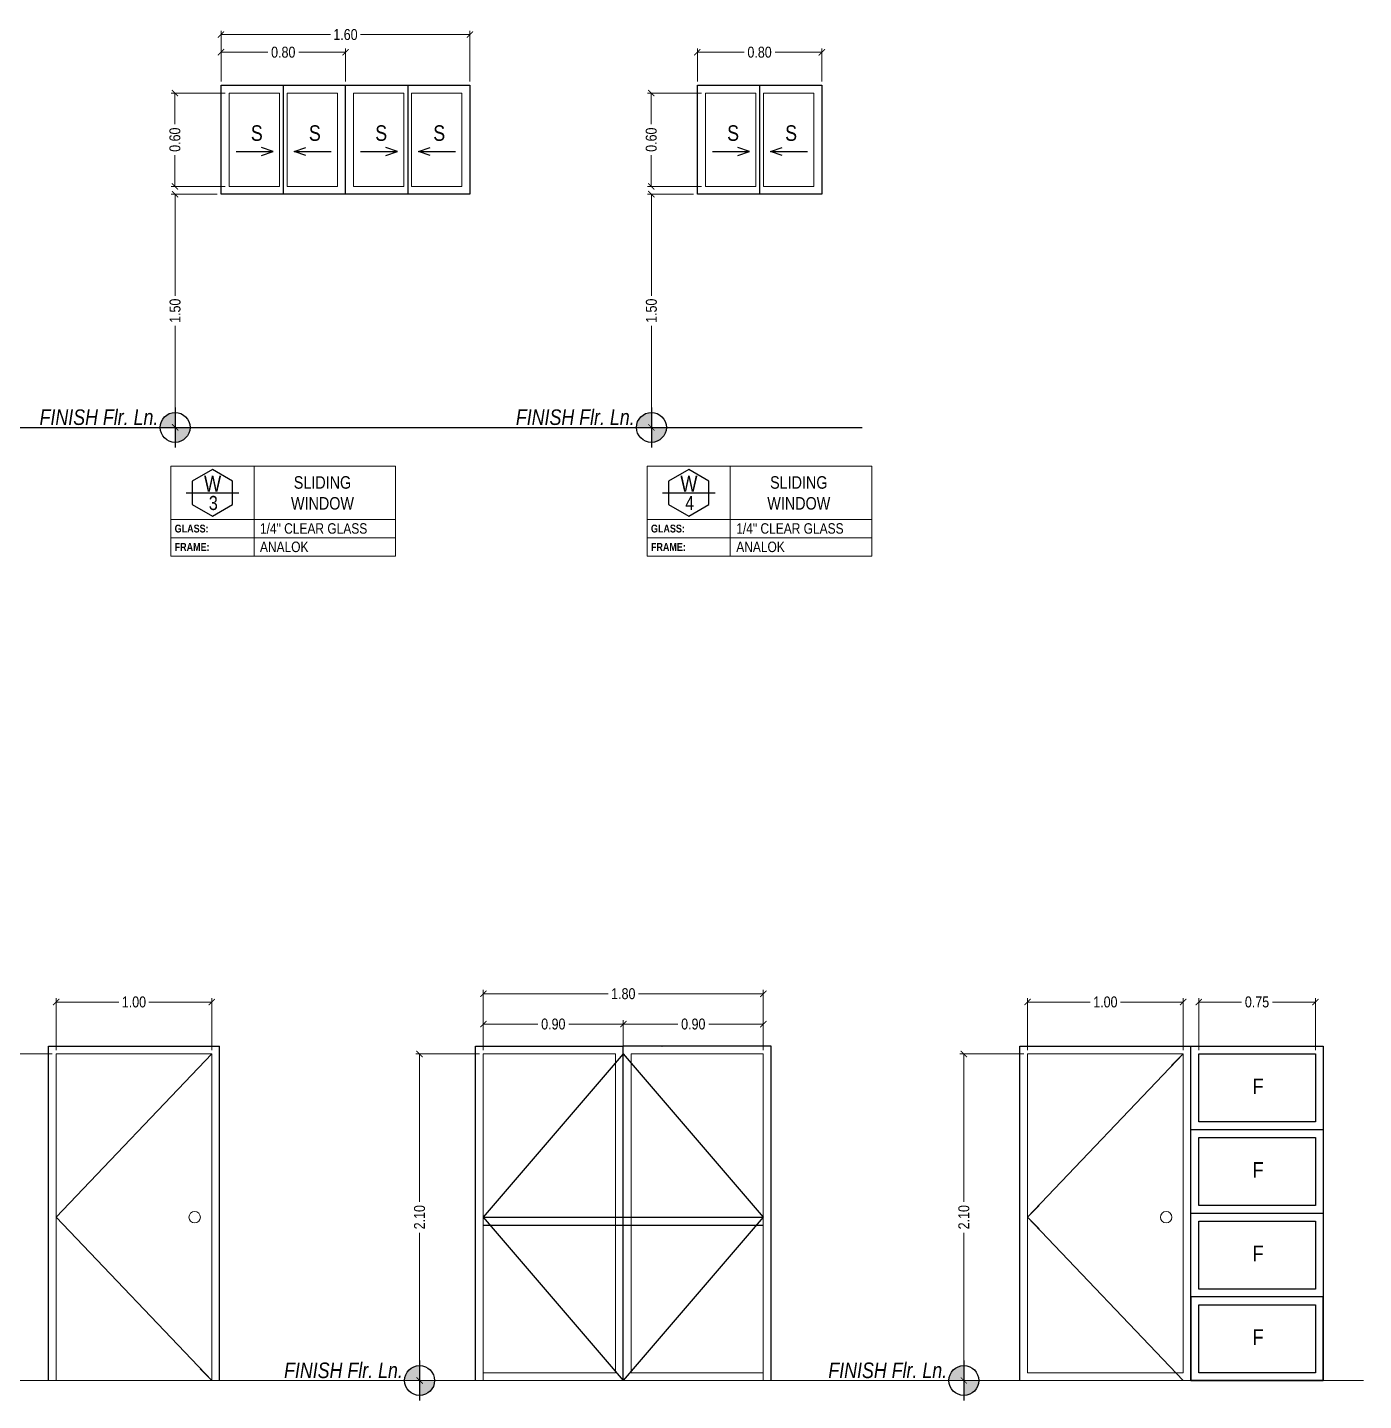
# Model space of a CAD drawing. Header units: metres. Extents: x -460 to 31334, y -1777 to 24987.
# Drawn here: x 137.06 to 145.66, y -799.13 to -790.3 of the extents above; entities that cross this region are included whole.
import ezdxf

# ---------------------------------------------------------------- set-up
doc = ezdxf.new("R2010")
doc.units = ezdxf.units.M
doc.header["$MEASUREMENT"] = 0
doc.linetypes.add('CENTERX2', pattern=[4, 2.5, -0.5, 0.5, -0.5])
doc.linetypes.add('DASHED2', pattern=[0.375, 0.25, -0.125])
doc.layers.get('Defpoints').update_dxf_attribs({"color": 2})
for name, color, linetype in [('01 FURNITURE', 8, 'Continuous'), ('Anno_Flr. Level', 1, 'Continuous'), ('Anno_Win&Dr Sched', 1, 'Continuous')]:
    doc.layers.add(name, color=color, linetype=linetype)
doc.layers.add('Anno_Dimension', color=44, linetype='CENTERX2', lineweight=13)
doc.layers.add('Arch_Door', color=1, linetype='Continuous', lineweight=18)
doc.styles.add('AN100', font='ARIALN.TTF', dxfattribs={"height": 0.25})
doc.styles.add('rs', font='ARIALN.TTF')
doc.styles.add('scale 75', font='ARIALN.TTF', dxfattribs={"height": 0.125})
doc.styles.get("Standard").update_dxf_attribs({"font": 'arial.ttf'})
doc.dimstyles.new('FOOTING', dxfattribs={"dimtxt": 0.07, "dimasz": 0.04, "dimexe": 0.025, "dimexo": 0.025, "dimgap": 0.025, "dimtad": 0, "dimzin": 0, "dimdsep": 46, "dimtxsty": 'rs', "dimblk": 'ARCHTICK', "dimcen": 0.025, "dimclrd": 106, "dimclre": 67, "dimclrt": 3, "dimadec": 0, "dimazin": 0, "dimtfac": 1, "dimtofl": 0, "dimtmove": 0, "dimatfit": 3, "dimldrblk": 'ARCHTICK', "dimfxl": 0.1, "dimtolj": 1, "dimtzin": 0, "dimlwd": 0, "dimlwe": 0, "dimarcsym": 0})

# ---------------------------------------------------------------- blocks, each defined once
blk = doc.blocks.new('_ArchTick')
at = {"color": 0, "linetype": 'ByBlock', "const_width": 0.15}
blk.add_lwpolyline([(-0.5, -0.5), (0.5, 0.5)], dxfattribs=at)
blk = doc.blocks.new('*D362')
at = {"layer": '01 FURNITURE', "color": 67, "lineweight": 0, "transparency": 16777216}
for p, q in [((138.3093, -790.6491), (138.3093, -790.4369)), ((139.1093, -790.6491), (139.1093, -790.4369))]:
    blk.add_line(p, q, dxfattribs=at)
at = {"layer": '01 FURNITURE', "color": 106, "lineweight": 0, "transparency": 16777216}
for p, q in [((138.3093, -790.4619), (138.6099, -790.4619)), ((139.1093, -790.4619), (138.8088, -790.4619))]:
    blk.add_line(p, q, dxfattribs=at)
at = {"layer": 'Defpoints', "color": 0, "lineweight": 100, "transparency": 16777216}
for p in [(139.1093, -790.4619), (138.3093, -790.6741), (139.1093, -790.6741)]:
    blk.add_point(p, dxfattribs=at)
at = {"layer": '01 FURNITURE', "color": 106, "lineweight": 0, "transparency": 16777216, "xscale": 0.04, "yscale": 0.04, "zscale": 0.04, "rotation": 180}
blk.add_blockref('_ArchTick', (138.3093, -790.4619), dxfattribs=at)
at = {"layer": '01 FURNITURE', "color": 106, "lineweight": 0, "transparency": 16777216, "xscale": 0.04, "yscale": 0.04, "zscale": 0.04}
blk.add_blockref('_ArchTick', (139.1093, -790.4619), dxfattribs=at)
at = {"layer": '01 FURNITURE', "color": 3, "lineweight": 9, "transparency": 16777216, "insert": (138.7093, -790.4619), "char_height": 0.07, "attachment_point": 5, "style": 'rs'}
blk.add_mtext('\\A1;0.80', dxfattribs=at)
blk = doc.blocks.new('*D363')
at = {"layer": '01 FURNITURE', "color": 67, "lineweight": 0, "transparency": 16777216}
for p, q in [((138.3362, -790.7241), (137.9879, -790.7241)), ((138.3362, -791.3241), (137.9879, -791.3241))]:
    blk.add_line(p, q, dxfattribs=at)
at = {"layer": '01 FURNITURE', "color": 106, "lineweight": 0, "transparency": 16777216}
for p, q in [((138.0129, -790.7241), (138.0129, -790.9246)), ((138.0129, -791.3241), (138.0129, -791.1236))]:
    blk.add_line(p, q, dxfattribs=at)
at = {"layer": 'Defpoints', "color": 0, "lineweight": 100, "transparency": 16777216}
for p in [(138.3612, -790.7241), (138.0129, -791.3241), (138.3612, -791.3241)]:
    blk.add_point(p, dxfattribs=at)
at = {"layer": '01 FURNITURE', "color": 106, "lineweight": 0, "transparency": 16777216, "xscale": 0.04, "yscale": 0.04, "zscale": 0.04}
for p, rotation in [((138.0129, -790.7241), 90), ((138.0129, -791.3241), 270)]:
    blk.add_blockref('_ArchTick', p, dxfattribs=dict(at, rotation=rotation))
at = {"layer": '01 FURNITURE', "color": 3, "lineweight": 9, "transparency": 16777216, "insert": (138.0129, -791.0241), "char_height": 0.07, "attachment_point": 5, "rotation": 90, "style": 'rs'}
blk.add_mtext('\\A1;0.60', dxfattribs=at)
blk = doc.blocks.new('Origin_!')
at = {"layer": 'Anno_Flr. Level'}
h = blk.add_hatch(color=256, dxfattribs=at)
h.paths.add_polyline_path([(0, 0.128, 0.414214), (-0.128, 0), (0, 0)])
h.paths.add_polyline_path([(0.128, 0), (0, 0), (0, -0.128, 0.414214)])
blk.add_line((0, 0.171), (0, -0.171), dxfattribs=at)
blk.add_circle((0, 0), 0.128, dxfattribs=at)
blk = doc.blocks.new('*D450')
at = {"layer": '01 FURNITURE', "color": 67, "lineweight": 0, "transparency": 16777216}
for p, q in [((138.2843, -791.3741), (137.9889, -791.3741)), ((138.3488, -792.8741), (137.9889, -792.8741))]:
    blk.add_line(p, q, dxfattribs=at)
at = {"layer": '01 FURNITURE', "color": 106, "lineweight": 0, "transparency": 16777216}
for p, q in [((138.0139, -791.3741), (138.0139, -792.0273)), ((138.0139, -792.8741), (138.0139, -792.2209))]:
    blk.add_line(p, q, dxfattribs=at)
at = {"layer": 'Defpoints', "color": 0, "lineweight": 100, "transparency": 16777216}
for p in [(138.3093, -791.3741), (138.0139, -792.8741), (138.3738, -792.8741)]:
    blk.add_point(p, dxfattribs=at)
at = {"layer": '01 FURNITURE', "color": 106, "lineweight": 0, "transparency": 16777216, "xscale": 0.04, "yscale": 0.04, "zscale": 0.04}
for p, rotation in [((138.0139, -791.3741), 90), ((138.0139, -792.8741), 270)]:
    blk.add_blockref('_ArchTick', p, dxfattribs=dict(at, rotation=rotation))
at = {"layer": '01 FURNITURE', "color": 3, "lineweight": 9, "transparency": 16777216, "insert": (138.0139, -792.1241), "char_height": 0.07, "attachment_point": 5, "rotation": 90, "style": 'rs'}
blk.add_mtext('\\A1;1.50', dxfattribs=at)
blk = doc.blocks.new('*D684')
at = {"layer": '01 FURNITURE', "color": 67, "lineweight": 0, "transparency": 16777216}
for p, q in [((137.2242, -796.9024), (136.8144, -796.9024)), ((137.1742, -799.0024), (136.8144, -799.0024))]:
    blk.add_line(p, q, dxfattribs=at)
at = {"layer": '01 FURNITURE', "color": 106, "lineweight": 0, "transparency": 16777216}
for p, q in [((136.8394, -796.9024), (136.8394, -797.8525)), ((136.8394, -799.0024), (136.8394, -798.0524))]:
    blk.add_line(p, q, dxfattribs=at)
at = {"layer": 'Defpoints', "color": 0, "transparency": 16777216}
for p in [(137.2492, -796.9024), (136.8394, -799.0024), (137.1992, -799.0024)]:
    blk.add_point(p, dxfattribs=at)
at = {"layer": '01 FURNITURE', "color": 106, "lineweight": 0, "transparency": 16777216, "xscale": 0.04, "yscale": 0.04, "zscale": 0.04}
for p, rotation in [((136.8394, -796.9024), 90), ((136.8394, -799.0024), 270)]:
    blk.add_blockref('_ArchTick', p, dxfattribs=dict(at, rotation=rotation))
at = {"layer": '01 FURNITURE', "color": 3, "lineweight": 9, "transparency": 16777216, "insert": (136.8394, -797.9524), "char_height": 0.07, "attachment_point": 5, "rotation": 90, "style": 'rs'}
blk.add_mtext('\\A1;2.10', dxfattribs=at)
blk = doc.blocks.new('*D685')
at = {"layer": '01 FURNITURE', "color": 67, "lineweight": 0, "transparency": 16777216}
for p, q in [((137.2492, -796.8774), (137.2492, -796.5436)), ((138.2492, -796.8774), (138.2492, -796.5436))]:
    blk.add_line(p, q, dxfattribs=at)
at = {"layer": '01 FURNITURE', "color": 106, "lineweight": 0, "transparency": 16777216}
for p, q in [((137.2492, -796.5686), (137.6524, -796.5686)), ((138.2492, -796.5686), (137.846, -796.5686))]:
    blk.add_line(p, q, dxfattribs=at)
at = {"layer": 'Defpoints', "color": 0, "transparency": 16777216}
for p in [(138.2492, -796.5686), (137.2492, -796.9024), (138.2492, -796.9024)]:
    blk.add_point(p, dxfattribs=at)
at = {"layer": '01 FURNITURE', "color": 106, "lineweight": 0, "transparency": 16777216, "xscale": 0.04, "yscale": 0.04, "zscale": 0.04, "rotation": 180}
blk.add_blockref('_ArchTick', (137.2492, -796.5686), dxfattribs=at)
at = {"layer": '01 FURNITURE', "color": 106, "lineweight": 0, "transparency": 16777216, "xscale": 0.04, "yscale": 0.04, "zscale": 0.04}
blk.add_blockref('_ArchTick', (138.2492, -796.5686), dxfattribs=at)
at = {"layer": '01 FURNITURE', "color": 3, "lineweight": 9, "transparency": 16777216, "insert": (137.7492, -796.5686), "char_height": 0.07, "attachment_point": 5, "style": 'rs'}
blk.add_mtext('\\A1;1.00', dxfattribs=at)
blk = doc.blocks.new('*D686')
at = {"layer": '01 FURNITURE', "color": 67, "lineweight": 0, "transparency": 16777216}
for p, q in [((139.9707, -796.9024), (139.5608, -796.9024)), ((139.9207, -799.0024), (139.5608, -799.0024))]:
    blk.add_line(p, q, dxfattribs=at)
at = {"layer": '01 FURNITURE', "color": 106, "lineweight": 0, "transparency": 16777216}
for p, q in [((139.5858, -796.9024), (139.5858, -797.8525)), ((139.5858, -799.0024), (139.5858, -798.0524))]:
    blk.add_line(p, q, dxfattribs=at)
at = {"layer": 'Defpoints', "color": 0, "transparency": 16777216}
for p in [(139.9957, -796.9024), (139.5858, -799.0024), (139.9457, -799.0024)]:
    blk.add_point(p, dxfattribs=at)
at = {"layer": '01 FURNITURE', "color": 106, "lineweight": 0, "transparency": 16777216, "xscale": 0.04, "yscale": 0.04, "zscale": 0.04}
for p, rotation in [((139.5858, -796.9024), 90), ((139.5858, -799.0024), 270)]:
    blk.add_blockref('_ArchTick', p, dxfattribs=dict(at, rotation=rotation))
at = {"layer": '01 FURNITURE', "color": 3, "lineweight": 9, "transparency": 16777216, "insert": (139.5858, -797.9524), "char_height": 0.07, "attachment_point": 5, "rotation": 90, "style": 'rs'}
blk.add_mtext('\\A1;2.10', dxfattribs=at)
blk = doc.blocks.new('*D687')
at = {"layer": '01 FURNITURE', "color": 67, "lineweight": 0, "transparency": 16777216}
for p, q in [((139.9957, -796.8774), (139.9957, -796.6855)), ((140.8957, -796.8774), (140.8957, -796.6855))]:
    blk.add_line(p, q, dxfattribs=at)
at = {"layer": '01 FURNITURE', "color": 106, "lineweight": 0, "transparency": 16777216}
for p, q in [((139.9957, -796.7105), (140.3462, -796.7105)), ((140.8957, -796.7105), (140.5451, -796.7105))]:
    blk.add_line(p, q, dxfattribs=at)
at = {"layer": 'Defpoints', "color": 0, "transparency": 16777216}
for p in [(140.8957, -796.7105), (139.9957, -796.9024), (140.8957, -796.9024)]:
    blk.add_point(p, dxfattribs=at)
at = {"layer": '01 FURNITURE', "color": 106, "lineweight": 0, "transparency": 16777216, "xscale": 0.04, "yscale": 0.04, "zscale": 0.04, "rotation": 180}
blk.add_blockref('_ArchTick', (139.9957, -796.7105), dxfattribs=at)
at = {"layer": '01 FURNITURE', "color": 106, "lineweight": 0, "transparency": 16777216, "xscale": 0.04, "yscale": 0.04, "zscale": 0.04}
blk.add_blockref('_ArchTick', (140.8957, -796.7105), dxfattribs=at)
at = {"layer": '01 FURNITURE', "color": 3, "lineweight": 9, "transparency": 16777216, "insert": (140.4457, -796.7105), "char_height": 0.07, "attachment_point": 5, "style": 'rs'}
blk.add_mtext('\\A1;0.90', dxfattribs=at)
blk = doc.blocks.new('*D688')
at = {"layer": '01 FURNITURE', "color": 67, "lineweight": 0, "transparency": 16777216}
for p, q in [((140.8957, -796.8774), (140.8957, -796.6855)), ((141.7957, -796.8774), (141.7957, -796.6855))]:
    blk.add_line(p, q, dxfattribs=at)
at = {"layer": '01 FURNITURE', "color": 106, "lineweight": 0, "transparency": 16777216}
for p, q in [((140.8957, -796.7105), (141.2462, -796.7105)), ((141.7957, -796.7105), (141.4451, -796.7105))]:
    blk.add_line(p, q, dxfattribs=at)
at = {"layer": 'Defpoints', "color": 0, "transparency": 16777216}
for p in [(140.8957, -796.7105), (140.8957, -796.9024), (141.7957, -796.9024)]:
    blk.add_point(p, dxfattribs=at)
at = {"layer": '01 FURNITURE', "color": 106, "lineweight": 0, "transparency": 16777216, "xscale": 0.04, "yscale": 0.04, "zscale": 0.04, "rotation": 180}
blk.add_blockref('_ArchTick', (140.8957, -796.7105), dxfattribs=at)
at = {"layer": '01 FURNITURE', "color": 106, "lineweight": 0, "transparency": 16777216, "xscale": 0.04, "yscale": 0.04, "zscale": 0.04}
blk.add_blockref('_ArchTick', (141.7957, -796.7105), dxfattribs=at)
at = {"layer": '01 FURNITURE', "color": 3, "lineweight": 9, "transparency": 16777216, "insert": (141.3457, -796.7105), "char_height": 0.07, "attachment_point": 5, "style": 'rs'}
blk.add_mtext('\\A1;0.90', dxfattribs=at)
blk = doc.blocks.new('*D689')
at = {"layer": '01 FURNITURE', "color": 67, "lineweight": 0, "transparency": 16777216}
for p, q in [((139.9957, -796.6825), (139.9957, -796.4906)), ((141.7957, -796.6855), (141.7957, -796.4906))]:
    blk.add_line(p, q, dxfattribs=at)
at = {"layer": '01 FURNITURE', "color": 106, "lineweight": 0, "transparency": 16777216}
for p, q in [((139.9957, -796.5156), (140.7989, -796.5156)), ((141.7957, -796.5156), (140.9924, -796.5156))]:
    blk.add_line(p, q, dxfattribs=at)
at = {"layer": 'Defpoints', "color": 0, "transparency": 16777216}
for p in [(141.7957, -796.5156), (139.9957, -796.7075), (141.7957, -796.7105)]:
    blk.add_point(p, dxfattribs=at)
at = {"layer": '01 FURNITURE', "color": 106, "lineweight": 0, "transparency": 16777216, "xscale": 0.04, "yscale": 0.04, "zscale": 0.04, "rotation": 180}
blk.add_blockref('_ArchTick', (139.9957, -796.5156), dxfattribs=at)
at = {"layer": '01 FURNITURE', "color": 106, "lineweight": 0, "transparency": 16777216, "xscale": 0.04, "yscale": 0.04, "zscale": 0.04}
blk.add_blockref('_ArchTick', (141.7957, -796.5156), dxfattribs=at)
at = {"layer": '01 FURNITURE', "color": 3, "lineweight": 9, "transparency": 16777216, "insert": (140.8957, -796.5156), "char_height": 0.07, "attachment_point": 5, "style": 'rs'}
blk.add_mtext('\\A1;1.80', dxfattribs=at)
blk = doc.blocks.new('*D740')
at = {"layer": '01 FURNITURE', "color": 67, "lineweight": 0, "transparency": 16777216}
for p, q in [((143.4702, -796.9024), (143.0604, -796.9024)), ((143.4202, -799.0024), (143.0604, -799.0024))]:
    blk.add_line(p, q, dxfattribs=at)
at = {"layer": '01 FURNITURE', "color": 106, "lineweight": 0, "transparency": 16777216}
for p, q in [((143.0854, -796.9024), (143.0854, -797.8525)), ((143.0854, -799.0024), (143.0854, -798.0524))]:
    blk.add_line(p, q, dxfattribs=at)
at = {"layer": 'Defpoints', "color": 0, "transparency": 16777216}
for p in [(143.4952, -796.9024), (143.0854, -799.0024), (143.4452, -799.0024)]:
    blk.add_point(p, dxfattribs=at)
at = {"layer": '01 FURNITURE', "color": 106, "lineweight": 0, "transparency": 16777216, "xscale": 0.04, "yscale": 0.04, "zscale": 0.04}
for p, rotation in [((143.0854, -796.9024), 90), ((143.0854, -799.0024), 270)]:
    blk.add_blockref('_ArchTick', p, dxfattribs=dict(at, rotation=rotation))
at = {"layer": '01 FURNITURE', "color": 3, "lineweight": 9, "transparency": 16777216, "insert": (143.0854, -797.9524), "char_height": 0.07, "attachment_point": 5, "rotation": 90, "style": 'rs'}
blk.add_mtext('\\A1;2.10', dxfattribs=at)
blk = doc.blocks.new('*D741')
at = {"layer": '01 FURNITURE', "color": 67, "lineweight": 0, "transparency": 16777216}
for p, q in [((143.4952, -796.8774), (143.4952, -796.5436)), ((144.4952, -796.8774), (144.4952, -796.5436))]:
    blk.add_line(p, q, dxfattribs=at)
at = {"layer": '01 FURNITURE', "color": 106, "lineweight": 0, "transparency": 16777216}
for p, q in [((143.4952, -796.5686), (143.8985, -796.5686)), ((144.4952, -796.5686), (144.092, -796.5686))]:
    blk.add_line(p, q, dxfattribs=at)
at = {"layer": 'Defpoints', "color": 0, "transparency": 16777216}
for p in [(144.4952, -796.5686), (143.4952, -796.9024), (144.4952, -796.9024)]:
    blk.add_point(p, dxfattribs=at)
at = {"layer": '01 FURNITURE', "color": 106, "lineweight": 0, "transparency": 16777216, "xscale": 0.04, "yscale": 0.04, "zscale": 0.04, "rotation": 180}
blk.add_blockref('_ArchTick', (143.4952, -796.5686), dxfattribs=at)
at = {"layer": '01 FURNITURE', "color": 106, "lineweight": 0, "transparency": 16777216, "xscale": 0.04, "yscale": 0.04, "zscale": 0.04}
blk.add_blockref('_ArchTick', (144.4952, -796.5686), dxfattribs=at)
at = {"layer": '01 FURNITURE', "color": 3, "lineweight": 9, "transparency": 16777216, "insert": (143.9952, -796.5686), "char_height": 0.07, "attachment_point": 5, "style": 'rs'}
blk.add_mtext('\\A1;1.00', dxfattribs=at)
blk = doc.blocks.new('*D742')
at = {"layer": '01 FURNITURE', "color": 67, "lineweight": 0, "transparency": 16777216}
for p, q in [((144.5952, -796.8774), (144.5952, -796.5436)), ((145.3452, -796.8774), (145.3452, -796.5436))]:
    blk.add_line(p, q, dxfattribs=at)
at = {"layer": '01 FURNITURE', "color": 106, "lineweight": 0, "transparency": 16777216}
for p, q in [((144.5952, -796.5686), (144.8705, -796.5686)), ((145.3452, -796.5686), (145.07, -796.5686))]:
    blk.add_line(p, q, dxfattribs=at)
at = {"layer": 'Defpoints', "color": 0, "transparency": 16777216}
for p in [(145.3452, -796.5686), (144.5952, -796.9024), (145.3452, -796.9024)]:
    blk.add_point(p, dxfattribs=at)
at = {"layer": '01 FURNITURE', "color": 106, "lineweight": 0, "transparency": 16777216, "xscale": 0.04, "yscale": 0.04, "zscale": 0.04, "rotation": 180}
blk.add_blockref('_ArchTick', (144.5952, -796.5686), dxfattribs=at)
at = {"layer": '01 FURNITURE', "color": 106, "lineweight": 0, "transparency": 16777216, "xscale": 0.04, "yscale": 0.04, "zscale": 0.04}
blk.add_blockref('_ArchTick', (145.3452, -796.5686), dxfattribs=at)
at = {"layer": '01 FURNITURE', "color": 3, "lineweight": 9, "transparency": 16777216, "insert": (144.9702, -796.5686), "char_height": 0.07, "attachment_point": 5, "style": 'rs'}
blk.add_mtext('\\A1;0.75', dxfattribs=at)
blk = doc.blocks.new('*D1043')
at = {"layer": '01 FURNITURE', "color": 67, "lineweight": 0, "transparency": 16777216}
for p, q in [((141.3718, -790.6491), (141.3718, -790.4369)), ((142.1718, -790.6491), (142.1718, -790.4369))]:
    blk.add_line(p, q, dxfattribs=at)
at = {"layer": '01 FURNITURE', "color": 106, "lineweight": 0, "transparency": 16777216}
for p, q in [((141.3718, -790.4619), (141.6724, -790.4619)), ((142.1718, -790.4619), (141.8713, -790.4619))]:
    blk.add_line(p, q, dxfattribs=at)
at = {"layer": 'Defpoints', "color": 0, "lineweight": 100, "transparency": 16777216}
for p in [(142.1718, -790.4619), (141.3718, -790.6741), (142.1718, -790.6741)]:
    blk.add_point(p, dxfattribs=at)
at = {"layer": '01 FURNITURE', "color": 106, "lineweight": 0, "transparency": 16777216, "xscale": 0.04, "yscale": 0.04, "zscale": 0.04, "rotation": 180}
blk.add_blockref('_ArchTick', (141.3718, -790.4619), dxfattribs=at)
at = {"layer": '01 FURNITURE', "color": 106, "lineweight": 0, "transparency": 16777216, "xscale": 0.04, "yscale": 0.04, "zscale": 0.04}
blk.add_blockref('_ArchTick', (142.1718, -790.4619), dxfattribs=at)
at = {"layer": '01 FURNITURE', "color": 3, "lineweight": 9, "transparency": 16777216, "insert": (141.7718, -790.4619), "char_height": 0.07, "attachment_point": 5, "style": 'rs'}
blk.add_mtext('\\A1;0.80', dxfattribs=at)
blk = doc.blocks.new('*D1044')
at = {"layer": '01 FURNITURE', "color": 67, "lineweight": 0, "transparency": 16777216}
for p, q in [((141.3987, -790.7241), (141.0504, -790.7241)), ((141.3987, -791.3241), (141.0504, -791.3241))]:
    blk.add_line(p, q, dxfattribs=at)
at = {"layer": '01 FURNITURE', "color": 106, "lineweight": 0, "transparency": 16777216}
for p, q in [((141.0754, -790.7241), (141.0754, -790.9246)), ((141.0754, -791.3241), (141.0754, -791.1236))]:
    blk.add_line(p, q, dxfattribs=at)
at = {"layer": 'Defpoints', "color": 0, "lineweight": 100, "transparency": 16777216}
for p in [(141.4237, -790.7241), (141.0754, -791.3241), (141.4237, -791.3241)]:
    blk.add_point(p, dxfattribs=at)
at = {"layer": '01 FURNITURE', "color": 106, "lineweight": 0, "transparency": 16777216, "xscale": 0.04, "yscale": 0.04, "zscale": 0.04}
for p, rotation in [((141.0754, -790.7241), 90), ((141.0754, -791.3241), 270)]:
    blk.add_blockref('_ArchTick', p, dxfattribs=dict(at, rotation=rotation))
at = {"layer": '01 FURNITURE', "color": 3, "lineweight": 9, "transparency": 16777216, "insert": (141.0754, -791.0241), "char_height": 0.07, "attachment_point": 5, "rotation": 90, "style": 'rs'}
blk.add_mtext('\\A1;0.60', dxfattribs=at)
blk = doc.blocks.new('*D1045')
at = {"layer": '01 FURNITURE', "color": 67, "lineweight": 0, "transparency": 16777216}
for p, q in [((141.3468, -791.3741), (141.0514, -791.3741)), ((141.4113, -792.8741), (141.0514, -792.8741))]:
    blk.add_line(p, q, dxfattribs=at)
at = {"layer": '01 FURNITURE', "color": 106, "lineweight": 0, "transparency": 16777216}
for p, q in [((141.0764, -791.3741), (141.0764, -792.0273)), ((141.0764, -792.8741), (141.0764, -792.2209))]:
    blk.add_line(p, q, dxfattribs=at)
at = {"layer": 'Defpoints', "color": 0, "lineweight": 100, "transparency": 16777216}
for p in [(141.3718, -791.3741), (141.0764, -792.8741), (141.4363, -792.8741)]:
    blk.add_point(p, dxfattribs=at)
at = {"layer": '01 FURNITURE', "color": 106, "lineweight": 0, "transparency": 16777216, "xscale": 0.04, "yscale": 0.04, "zscale": 0.04}
for p, rotation in [((141.0764, -791.3741), 90), ((141.0764, -792.8741), 270)]:
    blk.add_blockref('_ArchTick', p, dxfattribs=dict(at, rotation=rotation))
at = {"layer": '01 FURNITURE', "color": 3, "lineweight": 9, "transparency": 16777216, "insert": (141.0764, -792.1241), "char_height": 0.07, "attachment_point": 5, "rotation": 90, "style": 'rs'}
blk.add_mtext('\\A1;1.50', dxfattribs=at)
blk = doc.blocks.new('*D1046')
at = {"layer": '01 FURNITURE', "color": 67, "lineweight": 0, "transparency": 16777216}
for p, q in [((138.3093, -790.6491), (138.3093, -790.3235)), ((139.9093, -790.6491), (139.9093, -790.3235))]:
    blk.add_line(p, q, dxfattribs=at)
at = {"layer": '01 FURNITURE', "color": 106, "lineweight": 0, "transparency": 16777216}
for p, q in [((138.3093, -790.3485), (139.0126, -790.3485)), ((139.9093, -790.3485), (139.2061, -790.3485))]:
    blk.add_line(p, q, dxfattribs=at)
at = {"layer": 'Defpoints', "color": 0, "lineweight": 100, "transparency": 16777216}
for p in [(139.9093, -790.3485), (138.3093, -790.6741), (139.9093, -790.6741)]:
    blk.add_point(p, dxfattribs=at)
at = {"layer": '01 FURNITURE', "color": 106, "lineweight": 0, "transparency": 16777216, "xscale": 0.04, "yscale": 0.04, "zscale": 0.04, "rotation": 180}
blk.add_blockref('_ArchTick', (138.3093, -790.3485), dxfattribs=at)
at = {"layer": '01 FURNITURE', "color": 106, "lineweight": 0, "transparency": 16777216, "xscale": 0.04, "yscale": 0.04, "zscale": 0.04}
blk.add_blockref('_ArchTick', (139.9093, -790.3485), dxfattribs=at)
at = {"layer": '01 FURNITURE', "color": 3, "lineweight": 9, "transparency": 16777216, "insert": (139.1093, -790.3485), "char_height": 0.07, "attachment_point": 5, "style": 'rs'}
blk.add_mtext('\\A1;1.60', dxfattribs=at)

msp = doc.modelspace()

# ---------------------------------------------------------------- linework, layer by layer
for p, q in [((138.40647, -791.0999), (138.64397, -791.0999)), ((138.77955, -791.0999), (139.01705, -791.0999)), ((139.20647, -791.0999), (139.44397, -791.0999)), ((139.57955, -791.0999), (139.81705, -791.0999)), ((141.46896, -791.0999), (141.70646, -791.0999)), ((141.84205, -791.0999), (142.07955, -791.0999))]:
    msp.add_line(p, q)
at = {"color": 8, "linetype": 'DASHED2', "ltscale": 10}
for p, q in [((138.24921, -796.90241), (137.24921, -797.95241)), ((140.89567, -796.90241), (139.99567, -797.95241)), ((140.89567, -796.90241), (141.79567, -797.95241)), ((144.49524, -796.90241), (143.49524, -797.95241)), ((137.24921, -797.95241), (138.24921, -799.00241)), ((139.99567, -797.95241), (140.89567, -799.00241)), ((141.79567, -797.95241), (140.89567, -799.00241)), ((143.49524, -797.95241), (144.49524, -799.00241))]:
    msp.add_line(p, q, dxfattribs=at)
for points in [[(138.56897, -791.1249), (138.64397, -791.0999), (138.56897, -791.0749)], [(138.85455, -791.1249), (138.77955, -791.0999), (138.85455, -791.0749)], [(139.36897, -791.1249), (139.44397, -791.0999), (139.36897, -791.0749)], [(139.65455, -791.1249), (139.57955, -791.0999), (139.65455, -791.0749)], [(141.63146, -791.1249), (141.70646, -791.0999), (141.63146, -791.0749)], [(141.91705, -791.1249), (141.84205, -791.0999), (141.91705, -791.0749)]]:
    msp.add_lwpolyline(points)
at = {"layer": '01 FURNITURE', "color": 1, "lineweight": 30}
for p, q in [((138.70932, -790.67411), (138.70932, -791.37411)), ((139.10758, -790.67411), (139.10758, -791.37411)), ((139.50932, -790.67411), (139.50932, -791.37411)), ((141.77182, -790.67411), (141.77182, -791.37411)), ((129.08537, -792.87411), (142.43182, -792.87411)), ((137.19921, -796.85241), (138.29921, -796.85241)), ((137.19921, -799.00241), (137.19921, -796.85241)), ((138.29921, -799.00241), (138.29921, -796.85241)), ((139.94567, -796.85241), (140.89567, -796.85241)), ((139.94567, -799.00241), (139.94567, -796.85241)), ((141.84567, -796.85241), (140.89567, -796.85241)), ((140.89567, -799.00241), (140.89567, -796.85241)), ((141.14329, -796.85241), (141.14567, -796.85241)), ((141.84567, -799.00241), (141.84567, -796.85241)), ((143.44524, -796.85241), (144.54524, -796.85241)), ((143.44524, -799.00241), (143.44524, -796.85241)), ((144.54524, -799.00241), (144.54524, -796.85241)), ((145.39524, -797.92741), (144.54524, -797.92741))]:
    msp.add_line(p, q, dxfattribs=at)
at = {"layer": '01 FURNITURE', "color": 3, "lineweight": 20}
for p, q in [((137.24921, -796.90241), (138.24921, -796.90241)), ((137.24921, -799.00241), (137.24921, -796.90241)), ((138.24921, -799.00241), (138.24921, -796.90241)), ((139.99567, -796.90241), (140.84567, -796.90241)), ((139.99567, -799.00241), (139.99567, -796.90241)), ((140.84567, -798.95241), (140.84567, -796.90241)), ((140.89567, -799.00241), (140.89567, -796.90241)), ((141.79567, -796.90241), (140.94567, -796.90241)), ((140.94567, -798.95241), (140.94567, -796.90241)), ((141.79567, -799.00241), (141.79567, -796.90241)), ((143.49524, -796.90241), (144.49524, -796.90241)), ((143.49524, -798.95241), (143.49524, -796.90241)), ((144.42024, -796.97741), (144.49524, -796.90241)), ((144.49524, -798.95241), (144.49524, -796.90241)), ((143.49524, -797.95241), (143.57024, -797.87741)), ((143.57024, -798.02741), (143.49524, -797.95241)), ((138.24921, -799.00241), (138.17421, -798.92741)), ((139.99567, -798.95241), (140.84567, -798.95241)), ((141.79567, -798.95241), (140.94567, -798.95241)), ((143.49524, -798.95241), (144.49524, -798.95241))]:
    msp.add_line(p, q, dxfattribs=at)
at = {"layer": '01 FURNITURE', "color": 1, "lineweight": 18}
for p, q in [((135.87543, -799.00241), (139.62299, -799.00241)), ((138.62189, -799.00241), (145.65511, -799.00241))]:
    msp.add_line(p, q, dxfattribs=at)
at = {"layer": '01 FURNITURE', "color": 1, "lineweight": 30}
for points in [[(138.30932, -790.67411), (139.90932, -790.67411), (139.90932, -791.37411), (138.30932, -791.37411)], [(141.37182, -790.67411), (142.17182, -790.67411), (142.17182, -791.37411), (141.37182, -791.37411)], [(144.54524, -796.85241), (145.39524, -796.85241), (145.39524, -799.00241), (144.54524, -799.00241)], [(144.54524, -796.85241), (145.39524, -796.85241), (145.39524, -797.38991), (144.54524, -797.38991)], [(144.54524, -799.00241), (145.39524, -799.00241), (145.39524, -798.46491), (144.54524, -798.46491)]]:
    msp.add_lwpolyline(points, close=True, dxfattribs=at)
at = {"layer": '01 FURNITURE', "color": 3, "lineweight": 20}
for points in [[(138.68432, -791.32411), (138.36124, -791.32411), (138.36124, -790.72411), (138.68432, -790.72411)], [(138.73432, -791.32411), (139.05741, -791.32411), (139.05741, -790.72411), (138.73432, -790.72411)], [(139.48432, -791.32411), (139.16124, -791.32411), (139.16124, -790.72411), (139.48432, -790.72411)], [(139.53432, -791.32411), (139.85741, -791.32411), (139.85741, -790.72411), (139.53432, -790.72411)], [(141.74682, -791.32411), (141.42373, -791.32411), (141.42373, -790.72411), (141.74682, -790.72411)], [(141.79682, -791.32411), (142.1199, -791.32411), (142.1199, -790.72411), (141.79682, -790.72411)]]:
    msp.add_lwpolyline(points, close=True, dxfattribs=at)
at = {"layer": '01 FURNITURE', "color": 3, "lineweight": 30}
for points in [[(144.59524, -796.90241), (145.34524, -796.90241), (145.34524, -797.33991), (144.59524, -797.33991)], [(144.59524, -797.43991), (145.34524, -797.43991), (145.34524, -797.87741), (144.59524, -797.87741)], [(144.59524, -797.97741), (145.34524, -797.97741), (145.34524, -798.41491), (144.59524, -798.41491)], [(144.59524, -798.51491), (145.34524, -798.51491), (145.34524, -798.95241), (144.59524, -798.95241)]]:
    msp.add_lwpolyline(points, close=True, dxfattribs=at)
at = {"layer": '01 FURNITURE', "color": 1, "lineweight": 30}
for points in [[(139.99567, -797.95241), (141.79567, -797.95241)], [(139.99567, -798.00241), (141.79567, -798.00241)]]:
    msp.add_lwpolyline(points, dxfattribs=at)
at = {"layer": '01 FURNITURE', "color": 4, "lineweight": 9}
for centre in [(138.13978, -797.95241), (144.3858, -797.95241)]:
    msp.add_circle(centre, 0.03667, dxfattribs=at)
at = {"layer": 'Anno_Win&Dr Sched', "color": 1}
for p, q in [((138.08455, -793.29477), (138.42331, -793.29477)), ((141.14704, -793.29477), (141.48581, -793.29477))]:
    msp.add_line(p, q, dxfattribs=at)
for points in [[(138.25393, -793.14477), (138.12403, -793.21977), (138.12403, -793.36977), (138.25393, -793.44477), (138.38384, -793.36977), (138.38384, -793.21977)], [(141.31642, -793.14477), (141.18652, -793.21977), (141.18652, -793.36977), (141.31642, -793.44477), (141.44633, -793.36977), (141.44633, -793.21977)]]:
    msp.add_lwpolyline(points, close=True, dxfattribs=at)
at = {"layer": 'Arch_Door', "color": 2, "linetype": 'Continuous', "ltscale": 0.5}
for p, q in [((137.98667, -793.12411), (139.43198, -793.12411)), ((137.98667, -793.12411), (137.98667, -793.70183)), ((139.43198, -793.12411), (139.43198, -793.70183)), ((141.04916, -793.12411), (142.49447, -793.12411)), ((141.04916, -793.12411), (141.04916, -793.70183)), ((142.49447, -793.12411), (142.49447, -793.70183)), ((137.98667, -793.46544), (139.43198, -793.46544)), ((141.04916, -793.46544), (142.49447, -793.46544)), ((137.98667, -793.58364), (139.43198, -793.58364)), ((141.04916, -793.58364), (142.49447, -793.58364)), ((137.98667, -793.70183), (139.43198, -793.70183)), ((141.04916, -793.70183), (142.49447, -793.70183))]:
    msp.add_line(p, q, dxfattribs=at)
at = {"layer": 'Arch_Door', "color": 1, "linetype": 'Continuous', "ltscale": 0.5}
for p, q in [((138.5212, -793.12411), (138.5212, -793.70183)), ((141.58369, -793.12411), (141.58369, -793.70183))]:
    msp.add_line(p, q, dxfattribs=at)

# ---------------------------------------------------------------- block references
at = {"layer": 'Anno_Dimension', "color": 8, "xscale": 0.75, "yscale": 0.75, "zscale": 0.75}
for p in [(138.0139, -792.87411), (141.07639, -792.87411), (139.58581, -799.00241), (143.08538, -799.00241)]:
    msp.add_blockref('Origin_!', p, dxfattribs=at)

# ---------------------------------------------------------------- texts
at = {"layer": 'Anno_Flr. Level', "color": 2, "char_height": 0.1, "width": 0.9244825, "attachment_point": 1}
for s, insert in [('{\\fArial Narrow|b0|i0|c0|p34;\\C4;S}', (138.50089, -790.93153)), ('{\\fArial Narrow|b0|i0|c0|p34;\\C4;S}', (138.87398, -790.93153)), ('{\\fArial Narrow|b0|i0|c0|p34;\\C4;S}', (139.30089, -790.93153)), ('{\\fArial Narrow|b0|i0|c0|p34;\\C4;S}', (139.67398, -790.93153)), ('{\\fArial Narrow|b0|i0|c0|p34;\\C4;S}', (141.56339, -790.93153)), ('{\\fArial Narrow|b0|i0|c0|p34;\\C4;S}', (141.93647, -790.93153)), ('{\\fArial Narrow|b0|i1|c0|p34;FINISH Flr. Ln.}', (137.14245, -792.75832)), ('{\\fArial Narrow|b0|i1|c0|p34;FINISH Flr. Ln.}', (140.20495, -792.75832)), ('{\\fArial Narrow|b0|i0|c0|p34;\\C4;F}', (144.9423, -797.06058)), ('{\\fArial Narrow|b0|i0|c0|p34;\\C4;F}', (144.9423, -797.59808)), ('{\\fArial Narrow|b0|i0|c0|p34;\\C4;F}', (144.9423, -798.13558)), ('{\\fArial Narrow|b0|i0|c0|p34;\\C4;F}', (144.9423, -798.67308)), ('{\\fArial Narrow|b0|i1|c0|p34;FINISH Flr. Ln.}', (138.71436, -798.88663)), ('{\\fArial Narrow|b0|i1|c0|p34;FINISH Flr. Ln.}', (142.21393, -798.88663))]:
    msp.add_mtext(s, dxfattribs=dict(at, insert=insert))
at = {"layer": 'Anno_Win&Dr Sched', "char_height": 0.1018539, "width": 0.1189921, "attachment_point": 1}
for insert in [(138.19999, -793.18507), (141.26248, -793.18507)]:
    msp.add_mtext('{\\fArial Narrow|b0|i0|c0|p34;W}', dxfattribs=dict(at, insert=insert))
at = {"layer": 'Arch_Door', "color": 3, "style": 'scale 75'}
for s, height, p in [('1/4" CLEAR GLASS', 0.0671446, (138.5595, -793.55741)), ('1/4" CLEAR GLASS', 0.0671446, (141.62199, -793.55741)), ('ANALOK', 0.067145, (138.5595, -793.6756)), ('ANALOK', 0.067145, (141.62199, -793.6756))]:
    msp.add_text(s, height=height, dxfattribs=at).set_placement(p)
for s, insert, char_height, width, attachment_point in [('SLIDING\\PWINDOW', (138.9615, -793.29568), 0.080573, 0.5008516, 5), ('SLIDING\\PWINDOW', (142.024, -793.29568), 0.080573, 0.5008516, 5), ('{\\fArial Narrow|b1|i0|c0|p34;GLASS:}', (138.0111, -793.49933), 0.0503584, 1.7828763, 1), ('{\\fArial Narrow|b1|i0|c0|p34;GLASS:}', (141.07359, -793.49933), 0.0503584, 1.7828763, 1), ('{\\fArial Narrow|b1|i0|c0|p34;FRAME:}', (138.0111, -793.61753), 0.0503584, 1.7828763, 1), ('{\\fArial Narrow|b1|i0|c0|p34;FRAME:}', (141.07359, -793.61753), 0.0503584, 1.7828763, 1)]:
    msp.add_mtext(s, dxfattribs=dict(at, insert=insert, char_height=char_height, width=width, attachment_point=attachment_point))
at = {"layer": 'Arch_Door', "color": 5, "linetype": 'Continuous', "char_height": 0.09054, "width": 0.0441959, "attachment_point": 1, "style": 'AN100'}
for s, insert in [('3', (138.23087, -793.31471)), ('4', (141.29336, -793.31471))]:
    msp.add_mtext(s, dxfattribs=dict(at, insert=insert))

# ---------------------------------------------------------------- dimensions: what is measured, and where the dimension line sits
at = {"layer": '01 FURNITURE', "color": 4, "lineweight": 9}
for base, p1, p2, picture, middle in [((139.90932, -790.34848), (138.30932, -790.67411), (139.90932, -790.67411), '*D1046', (139.10932, -790.34848)), ((139.10932, -790.46192), (138.30932, -790.67411), (139.10932, -790.67411), '*D362', (138.70932, -790.46192)), ((142.17182, -790.46192), (141.37182, -790.67411), (142.17182, -790.67411), '*D1043', (141.77182, -790.46192)), ((141.79567, -796.51557), (139.99567, -796.70747), (141.79567, -796.7105), '*D689', (140.89567, -796.51557)), ((138.24921, -796.5686), (137.24921, -796.90241), (138.24921, -796.90241), '*D685', (137.74921, -796.5686)), ((144.49524, -796.5686), (143.49524, -796.90241), (144.49524, -796.90241), '*D741', (143.99524, -796.5686)), ((145.34524, -796.5686), (144.59524, -796.90241), (145.34524, -796.90241), '*D742', (144.97024, -796.5686)), ((140.89567, -796.7105), (139.99567, -796.90241), (140.89567, -796.90241), '*D687', (140.44567, -796.7105))]:
    dim = msp.add_linear_dim(base=base, p1=p1, p2=p2, dimstyle='FOOTING', dxfattribs=at)
    dim.commit()
    dim.dimension.update_dxf_attribs({"geometry": picture, "text_midpoint": middle})
for base, p1, p2, angle, picture, middle in [((138.01293, -791.32411), (138.36124, -790.72411), (138.36124, -791.32411), 90, '*D363', (138.01293, -791.02411)), ((141.07542, -791.32411), (141.42373, -790.72411), (141.42373, -791.32411), 90, '*D1044', (141.07542, -791.02411)), ((138.0139, -792.87411), (138.30932, -791.37411), (138.37376, -792.87411), 90, '*D450', (138.0139, -792.12411)), ((141.07639, -792.87411), (141.37182, -791.37411), (141.43625, -792.87411), 90, '*D1045', (141.07639, -792.12411)), ((140.89567, -796.7105), (141.79567, -796.90241), (140.89567, -796.90241), 180, '*D688', (141.34567, -796.7105)), ((136.83935, -799.00241), (137.24921, -796.90241), (137.19921, -799.00241), 90, '*D684', (136.83935, -797.95241)), ((139.58581, -799.00241), (139.99567, -796.90241), (139.94567, -799.00241), 90, '*D686', (139.58581, -797.95241)), ((143.08538, -799.00241), (143.49524, -796.90241), (143.44524, -799.00241), 90, '*D740', (143.08538, -797.95241))]:
    dim = msp.add_linear_dim(base=base, p1=p1, p2=p2, angle=angle, dimstyle='FOOTING', dxfattribs=at)
    dim.commit()
    dim.dimension.update_dxf_attribs({"geometry": picture, "text_midpoint": middle})

doc.saveas('drawing.dxf')
